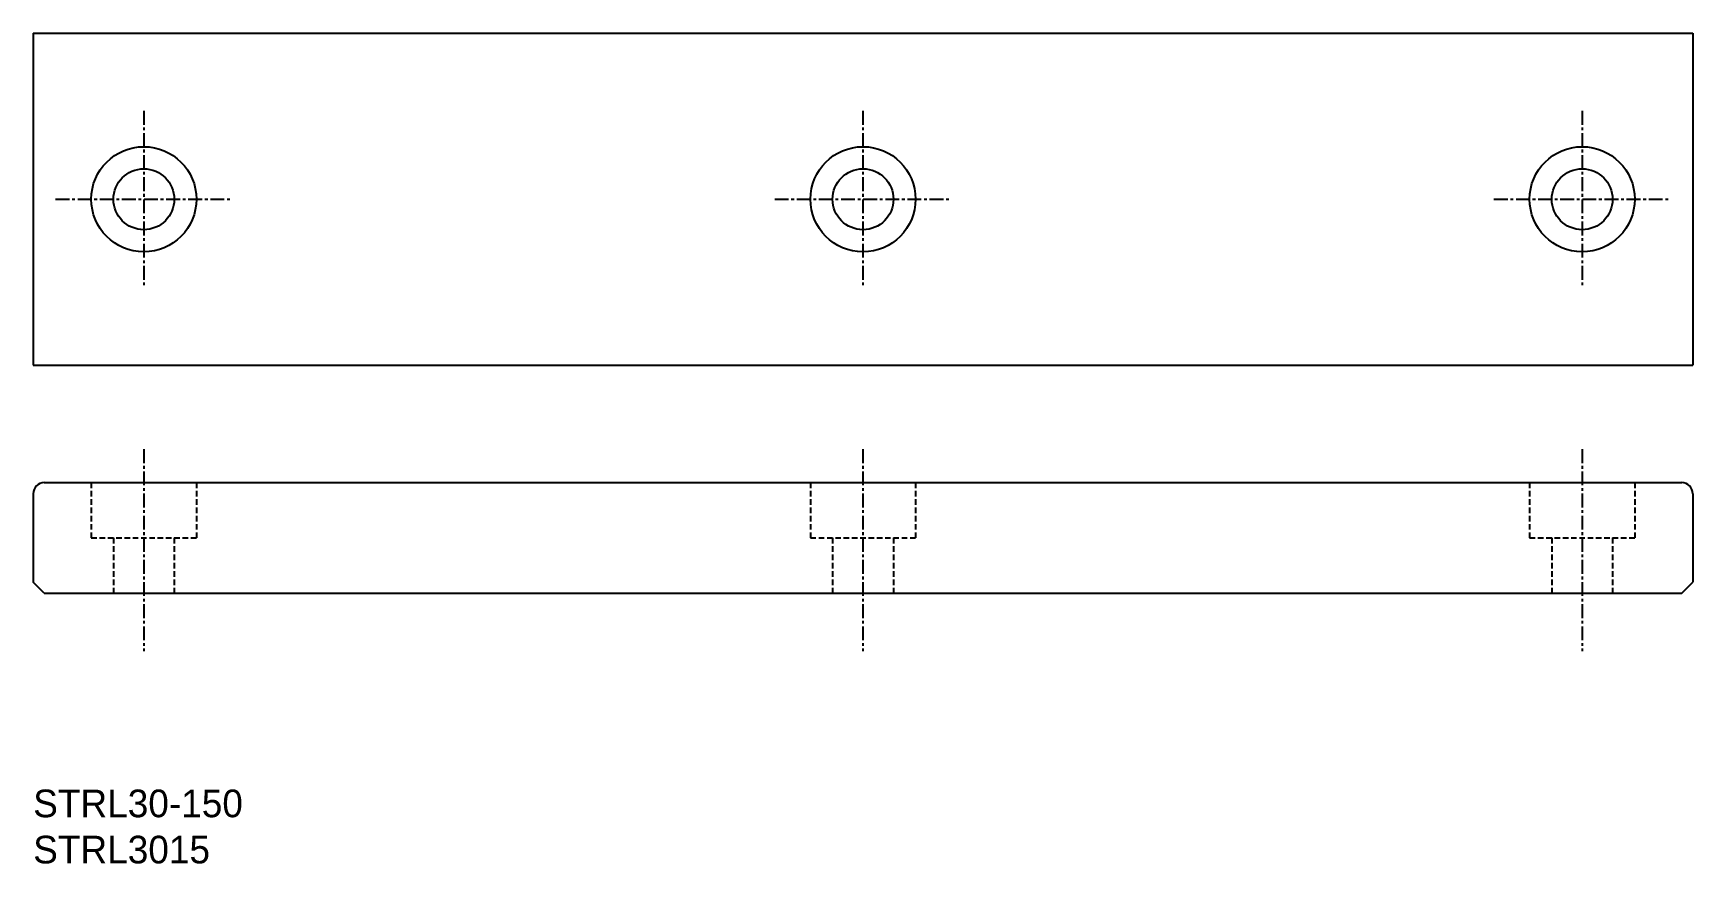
# Model space of a CAD drawing. Extents: x 10 to 160, y 10 to 85.
import ezdxf

# ---------------------------------------------------------------- set-up
doc = ezdxf.new("R2010")
doc.units = 0
doc.linetypes.add('CENTER', pattern=[2, 1.25, -0.25, 0.25, -0.25])
doc.linetypes.add('DASHED', pattern=[0.75, 0.5, -0.25])
doc.layers.get('0').update_dxf_attribs({"linetype": 'CONTINUOUS'})
doc.layers.add('CENTER', color=1, linetype='CENTER')

# ---------------------------------------------------------------- blocks, each defined once
blk = doc.blocks.new('*U3')
for s, p in [('STRL30-150', (605.44, 160.37)), ('STRL3015', (605.44, 156.2))]:
    blk.add_text(s, height=2.5).set_placement(p)

msp = doc.modelspace()

# ---------------------------------------------------------------- linework, layer by layer
at = {"color": 7, "linetype": 'CONTINUOUS'}
for p, q in [((10, 85), (160, 85)), ((10, 85), (10, 55)), ((160, 85), (160, 55)), ((10, 55), (160, 55)), ((11, 44.4), (159, 44.4)), ((10, 43.4), (10, 35.4)), ((160, 43.4), (160, 35.4)), ((11, 34.4), (10, 35.4)), ((159, 34.4), (160, 35.4)), ((11, 34.4), (159, 34.4))]:
    msp.add_line(p, q, dxfattribs=at)
at = {"color": 3, "linetype": 'DASHED'}
for p, q in [((15.25, 44.4), (15.25, 39.4)), ((24.75, 44.4), (24.75, 39.4)), ((80.25, 44.4), (80.25, 39.4)), ((89.75, 44.4), (89.75, 39.4)), ((145.25, 44.4), (145.25, 39.4)), ((154.75, 44.4), (154.75, 39.4)), ((15.25, 39.4), (24.75, 39.4)), ((17.25, 39.4), (17.25, 34.4)), ((22.75, 39.4), (22.75, 34.4)), ((80.25, 39.4), (89.75, 39.4)), ((82.25, 39.4), (82.25, 34.4)), ((87.75, 39.4), (87.75, 34.4)), ((145.25, 39.4), (154.75, 39.4)), ((147.25, 39.4), (147.25, 34.4)), ((152.75, 39.4), (152.75, 34.4))]:
    msp.add_line(p, q, dxfattribs=at)
at = {"color": 7, "linetype": 'CONTINUOUS'}
for centre, radius in [((20, 70), 4.75), ((85, 70), 4.75), ((150, 70), 4.75), ((20, 70), 2.75), ((85, 70), 2.75), ((150, 70), 2.75)]:
    msp.add_circle(centre, radius, dxfattribs=at)
for centre, start, end in [((11, 43.4), 90, 180), ((159, 43.4), 0, 90)]:
    msp.add_arc(centre, 1, start, end, dxfattribs=at)
at = {"layer": 'CENTER', "color": 1, "linetype": 'CENTER'}
for p, q in [((20, 77.98), (20, 62.02)), ((85, 77.98), (85, 62.02)), ((150, 77.98), (150, 62.02)), ((12.02, 70), (27.98, 70)), ((77.02, 70), (92.98, 70)), ((142.02, 70), (157.98, 70)), ((20, 47.41), (20, 29.18)), ((85, 47.41), (85, 29.18)), ((150, 47.41), (150, 29.18))]:
    msp.add_line(p, q, dxfattribs=at)

# ---------------------------------------------------------------- block references
at = {"color": 7, "linetype": 'CONTINUOUS'}
msp.add_blockref('*U3', (-595.44, -146.2), dxfattribs=at)

doc.saveas('drawing.dxf')
